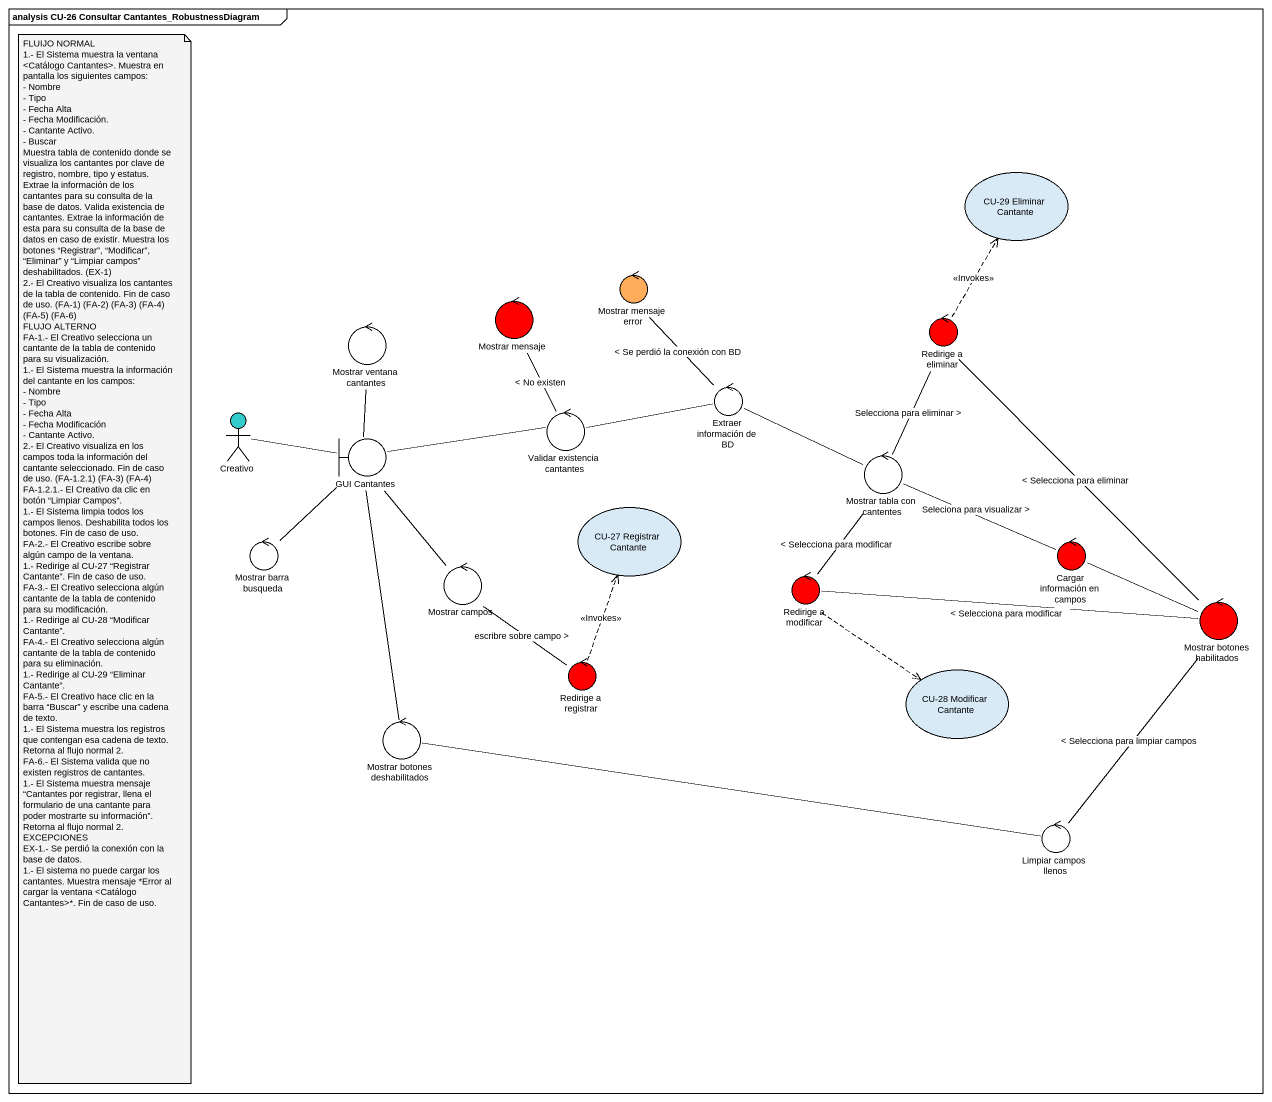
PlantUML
@startuml
mainframe analysis CU-26 Consultar Cantantes_RobustnessDiagram
usecase "CU-29 Eliminar Cantante" as CU_29_Eliminar_Cantante
control "Mostrar mensaje error" as Mostrar_mensaje_error #FFAD5B
control "Mostrar mensaje" as Mostrar_mensaje #FF0000
control "Redirige a eliminar" as Redirige_a_eliminar #FF0000
control "Mostrar ventana cantantes" as Mostrar_ventana_cantantes
control "Extraer información de BD" as Extraer_información_de_BD
actor Creativo #33CCCC
boundary "GUI Cantantes" as GUI_Cantantes
control "Validar existencia cantantes" as Validar_existencia_cantantes
control "Mostrar tabla con cantentes" as Mostrar_tabla_con_cantentes
usecase "CU-27 Registrar Cantante" as CU_27_Registrar_Cantante
control "Mostrar barra busqueda" as Mostrar_barra_busqueda
control "Cargar información en campos" as Cargar_información_en_campos #FF0000
control "Mostrar campos" as Mostrar_campos
control "Redirige a modificar" as Redirige_a_modificar #FF0000
control "Mostrar botones habilitados" as Mostrar_botones_habilitados #FF0000
control "Redirige a registrar" as Redirige_a_registrar #FF0000
usecase "CU-28 Modificar Cantante" as CU_28_Modificar_Cantante
control "Mostrar botones deshabilitados" as Mostrar_botones
control "Limpiar campos llenos" as Limpiar_campos_llenos
Redirige_a_eliminar .up.> CU_29_Eliminar_Cantante : <<Invokes>>
Mostrar_ventana_cantantes -- GUI_Cantantes
Extraer_información_de_BD -up- Mostrar_mensaje_error : < Se perdió la conexión con BD
Extraer_información_de_BD -right- Mostrar_tabla_con_cantentes
Creativo -right- GUI_Cantantes
GUI_Cantantes -right- Validar_existencia_cantantes
GUI_Cantantes -- Mostrar_barra_busqueda
GUI_Cantantes -- Mostrar_campos
GUI_Cantantes -- Mostrar_botones
Validar_existencia_cantantes -up- Mostrar_mensaje : < No existen
Validar_existencia_cantantes -right- Extraer_información_de_BD
Mostrar_tabla_con_cantentes -up- Redirige_a_eliminar : Selecciona para eliminar >
Mostrar_tabla_con_cantentes -right- Cargar_información_en_campos : Seleciona para visualizar >
Mostrar_tabla_con_cantentes -- Redirige_a_modificar : < Selecciona para modificar
Cargar_información_en_campos -right- Mostrar_botones_habilitados
Mostrar_campos -- Redirige_a_registrar : escribre sobre campo >
Redirige_a_modificar ..> CU_28_Modificar_Cantante
Mostrar_botones_habilitados -up- Redirige_a_eliminar : < Selecciona para eliminar
Mostrar_botones_habilitados -left- Redirige_a_modificar : < Selecciona para modificar
Mostrar_botones_habilitados -- Limpiar_campos_llenos : < Selecciona para limpiar campos
Redirige_a_registrar .up.> CU_27_Registrar_Cantante : <<Invokes>>
Limpiar_campos_llenos -left- Mostrar_botones
note as N1
  FLUIJO NORMAL
  1.- El Sistema muestra la ventana <Catálogo Cantantes>. Muestra en pantalla los siguientes campos:
  - Nombre
  - Tipo
  - Fecha Alta
  - Fecha Modificación.
  - Cantante Activo.
  - Buscar
  Muestra tabla de contenido donde se visualiza los cantantes por clave de registro, nombre, tipo y estatus. Extrae la información de los cantantes para su consulta de la base de datos. Valida existencia de cantantes. Extrae la información de esta para su consulta de la base de datos en caso de existir. Muestra los botones “Registrar”, “Modificar”, “Eliminar” y “Limpiar campos” deshabilitados. (EX-1)
  2.- El Creativo visualiza los cantantes de la tabla de contenido. Fin de caso de uso. (FA-1) (FA-2) (FA-3) (FA-4) (FA-5) (FA-6)
  FLUJO ALTERNO
  FA-1.- El Creativo selecciona un cantante de la tabla de contenido para su visualización.
  1.- El Sistema muestra la información del cantante en los campos:
  - Nombre
  - Tipo
  - Fecha Alta
  - Fecha Modificación
  - Cantante Activo.
  2.- El Creativo visualiza en los campos toda la información del cantante seleccionado. Fin de caso de uso. (FA-1.2.1) (FA-3) (FA-4)
  FA-1.2.1.- El Creativo da clic en botón “Limpiar Campos”.
  1.- El Sistema limpia todos los campos llenos. Deshabilita todos los botones. Fin de caso de uso.
  FA-2.- El Creativo escribe sobre algún campo de la ventana.
  1.- Redirige al CU-27 “Registrar Cantante”. Fin de caso de uso.
  FA-3.- El Creativo selecciona algún cantante de la tabla de contenido para su modificación.
  1.- Redirige al CU-28 “Modificar Cantante”.
  FA-4.- El Creativo selecciona algún cantante de la tabla de contenido para su eliminación.
  1.- Redirige al CU-29 “Eliminar Cantante”.
  FA-5.- El Creativo hace clic en la barra “Buscar” y escribe una cadena de texto.
  1.- El Sistema muestra los registros que contengan esa cadena de texto. Retorna al flujo normal 2.
  FA-6.- El Sistema valida que no existen registros de cantantes.
  1.- El Sistema muestra mensaje “Cantantes por registrar, llena el formulario de una cantante para poder mostrarte su información”. Retorna al flujo normal 2.
  EXCEPCIONES
  EX-1.- Se perdió la conexión con la base de datos.
  1.- El sistema no puede cargar los cantantes. Muestra mensaje *Error al cargar la ventana <Catálogo Cantantes>*. Fin de caso de uso.
end note
@enduml
